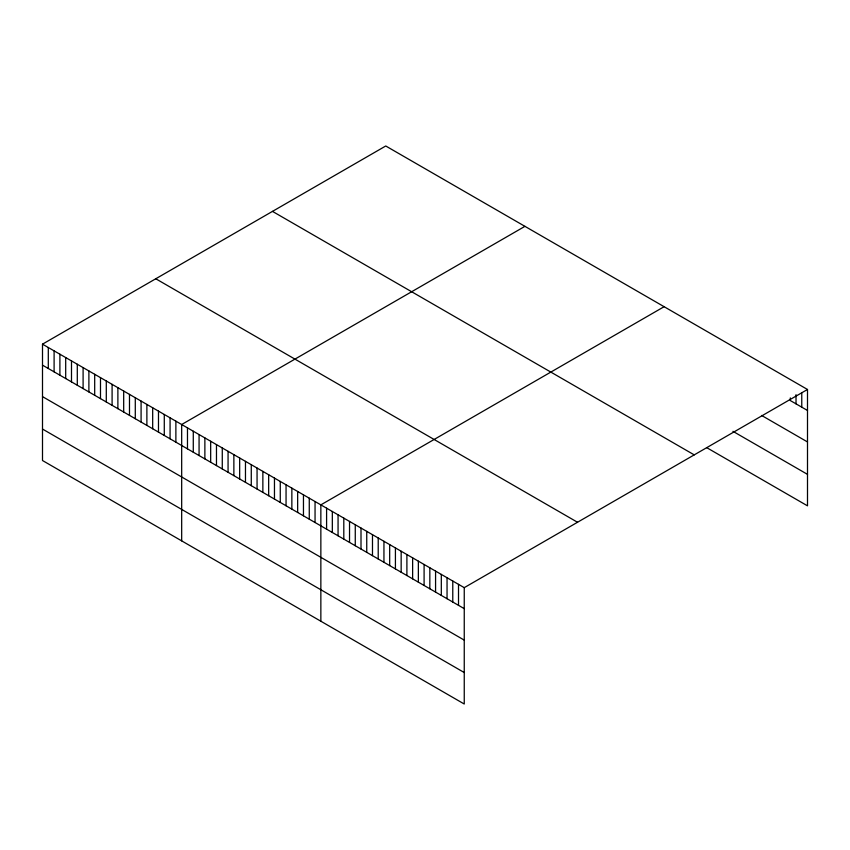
<?xml version="1.0" encoding="UTF-8"?>
<svg xmlns="http://www.w3.org/2000/svg" width="850" height="850" viewBox="0 0 850 850"><rect width="100%" height="100%" fill="white"/><g stroke="black" fill="none" stroke-linecap="round" stroke-linejoin="round"><path stroke-width="1.27" d="M42.5 344.165L464.249 587.658L464.249 704.013L42.5 460.519L42.5 344.165L385.751 145.988L807.5 389.481L807.5 505.835L706.552 447.557M524.928 226.344L181.677 424.511L181.677 540.866M664.105 306.701L320.854 504.868L320.854 621.222M464.249 587.658L807.5 389.481M807.5 410.476L790.287 400.541L790.287 397.917M761.611 415.448L807.5 441.947M732.934 431.322L807.5 474.364M272.478 211.384L694.227 454.877M155.773 278.768L577.522 522.261M42.5 365.149L464.249 608.653M42.5 396.621L464.249 640.114M42.5 429.048L464.249 672.541M801.763 392.732L801.763 407.161M796.025 394.666L796.025 403.856M458.511 584.343L458.511 605.338M452.774 581.039L452.774 602.023M447.047 577.724L447.047 598.719M441.309 574.409L441.309 595.404M435.572 571.104L435.572 592.089M429.834 567.789L429.834 588.784M424.097 564.474L424.097 585.469M418.359 561.17L418.359 582.154M412.632 557.855L412.632 578.85M406.895 554.54L406.895 575.535M401.158 551.236L401.158 572.22M395.42 547.921L395.42 568.916M389.683 544.606L389.683 565.601M383.945 541.301L383.945 562.286M378.218 537.986L378.218 558.981M372.481 534.671L372.481 555.666M366.743 531.367L366.743 552.351M361.006 528.052L361.006 549.047M355.268 524.737L355.268 545.732M349.531 521.422L349.531 542.417M343.804 518.117L343.804 539.112M338.066 514.803L338.066 535.798M332.329 511.487L332.329 532.483M326.591 508.183L326.591 529.178M315.053 501.521L315.053 522.516M309.262 498.174L309.262 519.169M303.461 494.828L303.461 515.812M297.659 491.481L297.659 512.465M291.858 488.134L291.858 509.118M286.057 484.776L286.057 505.771M280.266 481.429L280.266 502.424M274.465 478.082L274.465 499.078M268.664 474.736L268.664 495.731M262.863 471.389L262.863 492.384M257.061 468.042L257.061 489.037M251.271 464.695L251.271 485.679M245.469 461.348L245.469 482.332M239.668 458.001L239.668 478.986M233.867 454.644L233.867 475.639M228.066 451.297L228.066 472.292M222.275 447.95L222.275 468.945M216.474 444.603L216.474 465.598M210.673 441.256L210.673 462.251M204.871 437.909L204.871 458.904M199.07 434.562L199.07 455.547M193.279 431.216L193.279 452.2M187.478 427.869L187.478 448.853M175.876 421.164L175.876 442.159M170.074 417.817L170.074 438.812M164.284 414.471L164.284 435.466M158.482 411.124L158.482 432.119M152.681 407.777L152.681 428.772M146.88 404.43L146.88 425.414M141.089 401.083L141.089 422.067M135.288 397.736L135.288 418.721M129.487 394.379L129.487 415.374M123.686 391.032L123.686 412.027M117.884 387.685L117.884 408.68M112.094 384.338L112.094 405.333M106.293 380.991L106.293 401.986M100.491 377.644L100.491 398.639M94.69 374.297L94.69 395.282M88.889 370.951L88.889 391.935M83.098 367.604L83.098 388.588M77.297 364.246L77.297 385.241M71.496 360.899L71.496 381.894M65.694 357.553L65.694 378.547M59.893 354.206L59.893 375.201M54.102 350.859L54.102 371.854M48.301 347.512L48.301 368.507"/></g></svg>
